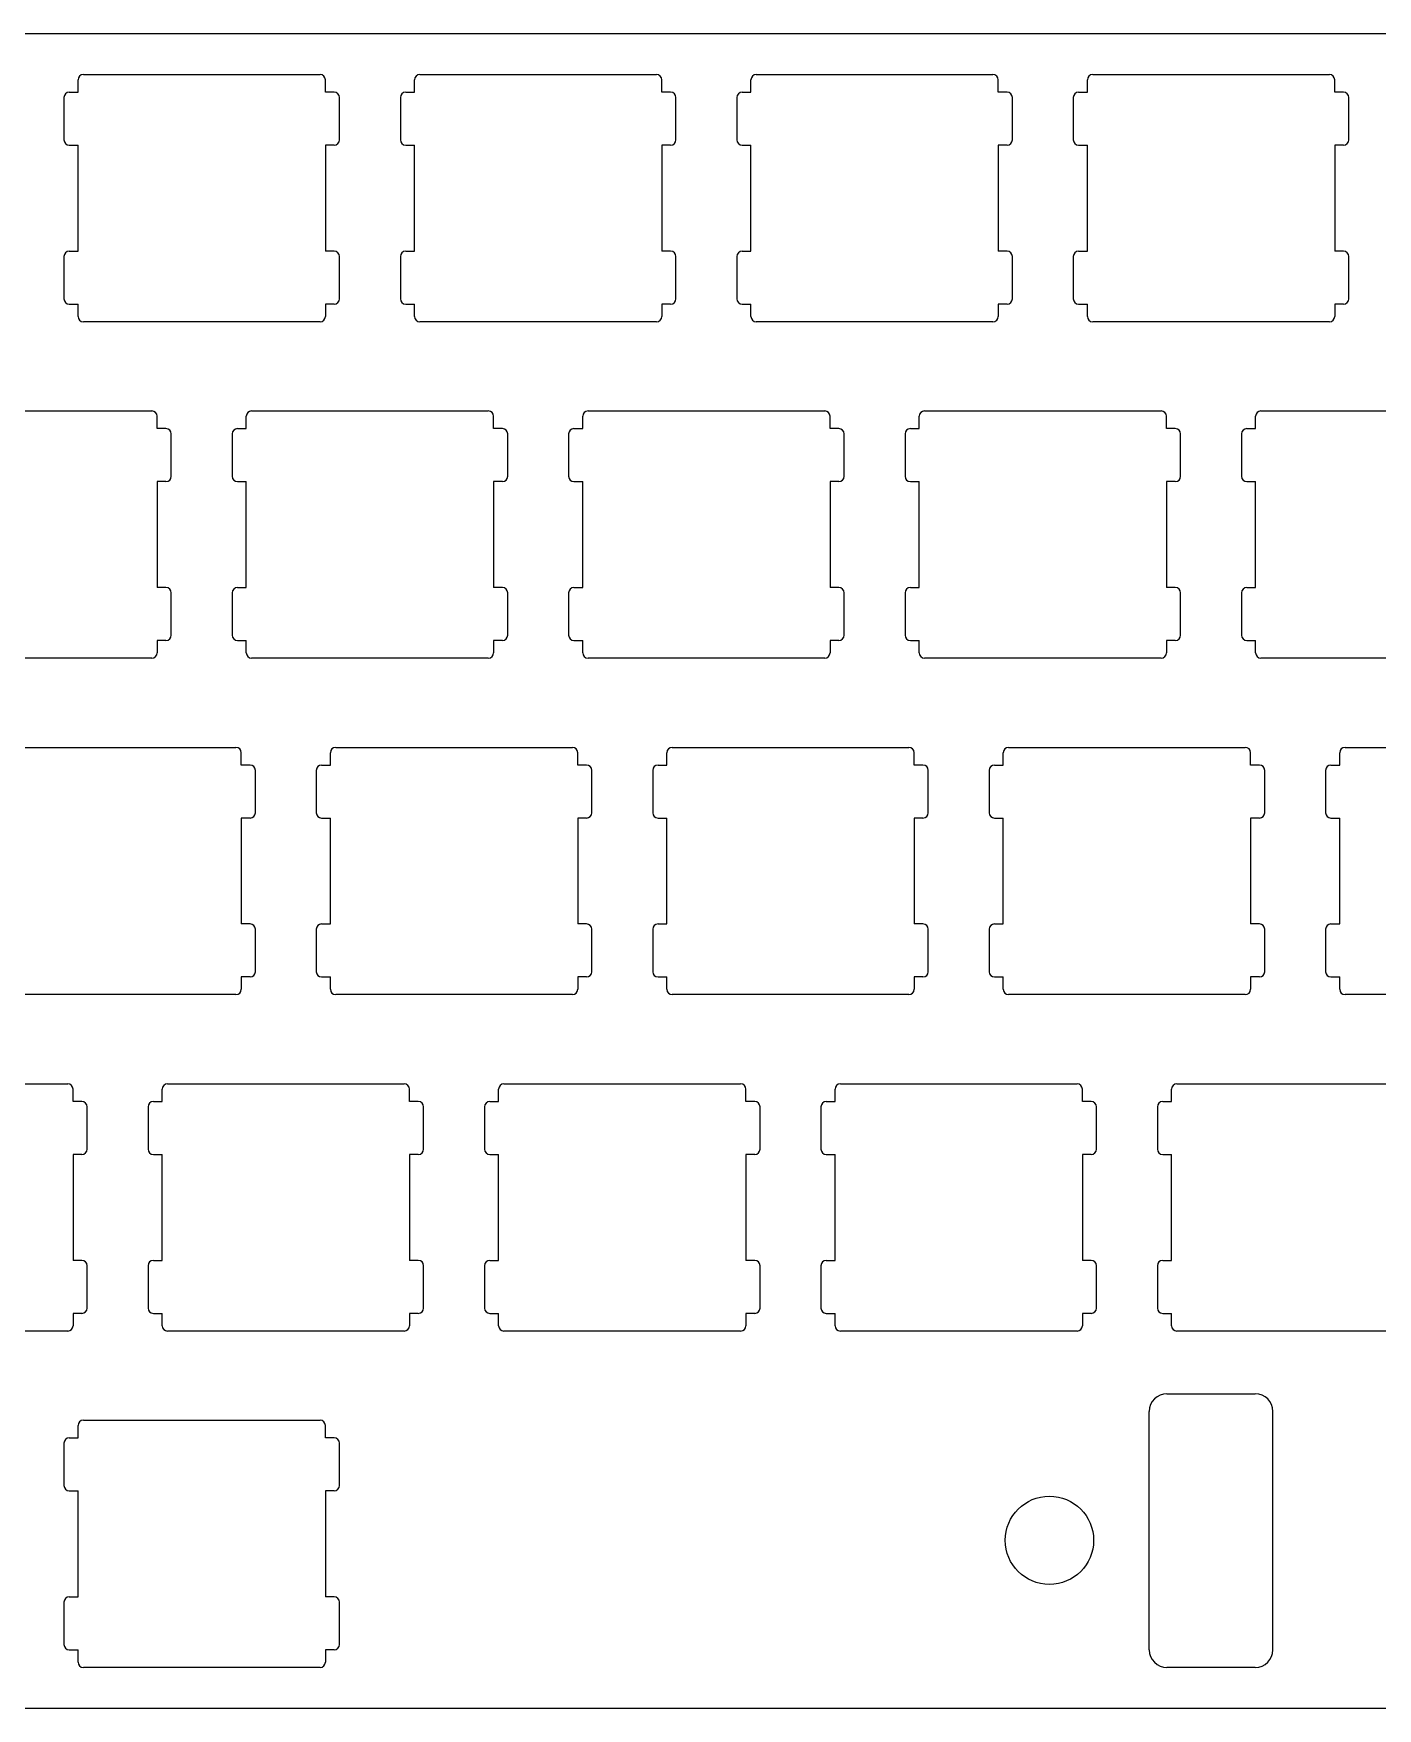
# Model space of a CAD drawing. Header units: inches. Extents: x 6 to 291, y -153 to -58.
# Drawn here: x 138.8 to 214.9, y -152.7 to -57.8 of the extents above; entities that cross this region are included whole.
import ezdxf

# ---------------------------------------------------------------- set-up
doc = ezdxf.new("R2010")
doc.units = ezdxf.units.IN
doc.header["$MEASUREMENT"] = 0
doc.layers.add('Layer 1', color=7, linetype='Continuous')

msp = doc.modelspace()

# ---------------------------------------------------------------- linework, layer by layer
at = {"layer": 'Layer 1', "color": 7, "lineweight": 25}
for points in [[(7.668, -57.802), (289.018, -57.802)], [(141.343, -61.127), (141.343, -60.427)], [(141.643, -60.127), (155.043, -60.127)], [(155.343, -61.127), (155.343, -60.427)], [(160.393, -61.127), (160.393, -60.427)], [(160.693, -60.127), (174.093, -60.127)], [(174.393, -61.127), (174.393, -60.427)], [(179.443, -61.127), (179.443, -60.427)], [(179.743, -60.127), (193.143, -60.127)], [(193.443, -61.127), (193.443, -60.427)], [(198.493, -61.127), (198.493, -60.427)], [(198.793, -60.127), (212.193, -60.127)], [(212.493, -61.127), (212.493, -60.427)], [(140.543, -61.427), (140.543, -63.827)], [(140.843, -61.127), (141.343, -61.127)], [(155.843, -61.127), (155.343, -61.127)], [(156.143, -63.827), (156.143, -61.427)], [(159.593, -61.427), (159.593, -63.827)], [(159.893, -61.127), (160.393, -61.127)], [(174.893, -61.127), (174.393, -61.127)], [(175.193, -63.827), (175.193, -61.427)], [(178.643, -61.427), (178.643, -63.827)], [(178.943, -61.127), (179.443, -61.127)], [(193.943, -61.127), (193.443, -61.127)], [(194.243, -63.827), (194.243, -61.427)], [(197.693, -61.427), (197.693, -63.827)], [(197.993, -61.127), (198.493, -61.127)], [(212.993, -61.127), (212.493, -61.127)], [(213.293, -63.827), (213.293, -61.427)], [(140.843, -64.127), (141.343, -64.127)], [(141.343, -70.127), (141.343, -64.127)], [(155.343, -64.127), (155.343, -70.127)], [(155.843, -64.127), (155.343, -64.127)], [(159.893, -64.127), (160.393, -64.127)], [(160.393, -70.127), (160.393, -64.127)], [(174.393, -64.127), (174.393, -70.127)], [(174.893, -64.127), (174.393, -64.127)], [(178.943, -64.127), (179.443, -64.127)], [(179.443, -70.127), (179.443, -64.127)], [(193.443, -64.127), (193.443, -70.127)], [(193.943, -64.127), (193.443, -64.127)], [(197.993, -64.127), (198.493, -64.127)], [(198.493, -70.127), (198.493, -64.127)], [(212.493, -64.127), (212.493, -70.127)], [(212.993, -64.127), (212.493, -64.127)], [(140.843, -70.127), (141.343, -70.127)], [(155.843, -70.127), (155.343, -70.127)], [(159.893, -70.127), (160.393, -70.127)], [(174.893, -70.127), (174.393, -70.127)], [(178.943, -70.127), (179.443, -70.127)], [(193.943, -70.127), (193.443, -70.127)], [(197.993, -70.127), (198.493, -70.127)], [(212.993, -70.127), (212.493, -70.127)], [(140.543, -70.427), (140.543, -72.827)], [(156.143, -72.827), (156.143, -70.427)], [(159.593, -70.427), (159.593, -72.827)], [(175.193, -72.827), (175.193, -70.427)], [(178.643, -70.427), (178.643, -72.827)], [(194.243, -72.827), (194.243, -70.427)], [(197.693, -70.427), (197.693, -72.827)], [(213.293, -72.827), (213.293, -70.427)], [(140.843, -73.127), (141.343, -73.127)], [(141.343, -73.827), (141.343, -73.127)], [(155.343, -73.127), (155.343, -73.827)], [(155.843, -73.127), (155.343, -73.127)], [(159.893, -73.127), (160.393, -73.127)], [(160.393, -73.827), (160.393, -73.127)], [(174.393, -73.127), (174.393, -73.827)], [(174.893, -73.127), (174.393, -73.127)], [(178.943, -73.127), (179.443, -73.127)], [(179.443, -73.827), (179.443, -73.127)], [(193.443, -73.127), (193.443, -73.827)], [(193.943, -73.127), (193.443, -73.127)], [(197.993, -73.127), (198.493, -73.127)], [(198.493, -73.827), (198.493, -73.127)], [(212.493, -73.127), (212.493, -73.827)], [(212.993, -73.127), (212.493, -73.127)], [(155.043, -74.127), (141.643, -74.127)], [(174.093, -74.127), (160.693, -74.127)], [(193.143, -74.127), (179.743, -74.127)], [(212.193, -74.127), (198.793, -74.127)], [(132.118, -79.177), (145.518, -79.177)], [(145.818, -80.177), (145.818, -79.477)], [(150.868, -80.177), (150.868, -79.477)], [(151.168, -79.177), (164.568, -79.177)], [(164.868, -80.177), (164.868, -79.477)], [(169.918, -80.177), (169.918, -79.477)], [(170.218, -79.177), (183.618, -79.177)], [(183.918, -80.177), (183.918, -79.477)], [(188.968, -80.177), (188.968, -79.477)], [(189.268, -79.177), (202.668, -79.177)], [(202.968, -80.177), (202.968, -79.477)], [(208.018, -80.177), (208.018, -79.477)], [(208.318, -79.177), (221.718, -79.177)], [(146.318, -80.177), (145.818, -80.177)], [(146.618, -82.877), (146.618, -80.477)], [(150.068, -80.477), (150.068, -82.877)], [(150.368, -80.177), (150.868, -80.177)], [(165.368, -80.177), (164.868, -80.177)], [(165.668, -82.877), (165.668, -80.477)], [(169.118, -80.477), (169.118, -82.877)], [(169.418, -80.177), (169.918, -80.177)], [(184.418, -80.177), (183.918, -80.177)], [(184.718, -82.877), (184.718, -80.477)], [(188.168, -80.477), (188.168, -82.877)], [(188.468, -80.177), (188.968, -80.177)], [(203.468, -80.177), (202.968, -80.177)], [(203.768, -82.877), (203.768, -80.477)], [(207.218, -80.477), (207.218, -82.877)], [(207.518, -80.177), (208.018, -80.177)], [(145.818, -83.177), (145.818, -89.177)], [(146.318, -83.177), (145.818, -83.177)], [(150.368, -83.177), (150.868, -83.177)], [(150.868, -89.177), (150.868, -83.177)], [(164.868, -83.177), (164.868, -89.177)], [(165.368, -83.177), (164.868, -83.177)], [(169.418, -83.177), (169.918, -83.177)], [(169.918, -89.177), (169.918, -83.177)], [(183.918, -83.177), (183.918, -89.177)], [(184.418, -83.177), (183.918, -83.177)], [(188.468, -83.177), (188.968, -83.177)], [(188.968, -89.177), (188.968, -83.177)], [(202.968, -83.177), (202.968, -89.177)], [(203.468, -83.177), (202.968, -83.177)], [(207.518, -83.177), (208.018, -83.177)], [(208.018, -89.177), (208.018, -83.177)], [(146.318, -89.177), (145.818, -89.177)], [(146.618, -91.877), (146.618, -89.477)], [(150.068, -89.477), (150.068, -91.877)], [(150.368, -89.177), (150.868, -89.177)], [(165.368, -89.177), (164.868, -89.177)], [(165.668, -91.877), (165.668, -89.477)], [(169.118, -89.477), (169.118, -91.877)], [(169.418, -89.177), (169.918, -89.177)], [(184.418, -89.177), (183.918, -89.177)], [(184.718, -91.877), (184.718, -89.477)], [(188.168, -89.477), (188.168, -91.877)], [(188.468, -89.177), (188.968, -89.177)], [(203.468, -89.177), (202.968, -89.177)], [(203.768, -91.877), (203.768, -89.477)], [(207.218, -89.477), (207.218, -91.877)], [(207.518, -89.177), (208.018, -89.177)], [(145.818, -92.177), (145.818, -92.877)], [(146.318, -92.177), (145.818, -92.177)], [(150.368, -92.177), (150.868, -92.177)], [(150.868, -92.877), (150.868, -92.177)], [(164.868, -92.177), (164.868, -92.877)], [(165.368, -92.177), (164.868, -92.177)], [(169.418, -92.177), (169.918, -92.177)], [(169.918, -92.877), (169.918, -92.177)], [(183.918, -92.177), (183.918, -92.877)], [(184.418, -92.177), (183.918, -92.177)], [(188.468, -92.177), (188.968, -92.177)], [(188.968, -92.877), (188.968, -92.177)], [(202.968, -92.177), (202.968, -92.877)], [(203.468, -92.177), (202.968, -92.177)], [(207.518, -92.177), (208.018, -92.177)], [(208.018, -92.877), (208.018, -92.177)], [(145.518, -93.177), (132.118, -93.177)], [(164.568, -93.177), (151.168, -93.177)], [(183.618, -93.177), (170.218, -93.177)], [(202.668, -93.177), (189.268, -93.177)], [(221.718, -93.177), (208.318, -93.177)], [(136.881, -98.227), (150.281, -98.227)], [(150.581, -99.227), (150.581, -98.527)], [(155.63, -99.227), (155.63, -98.527)], [(155.931, -98.227), (169.331, -98.227)], [(169.631, -99.227), (169.631, -98.527)], [(174.68, -99.227), (174.68, -98.527)], [(174.981, -98.227), (188.381, -98.227)], [(188.681, -99.227), (188.681, -98.527)], [(193.73, -99.227), (193.73, -98.527)], [(194.031, -98.227), (207.431, -98.227)], [(207.731, -99.227), (207.731, -98.527)], [(212.78, -99.227), (212.78, -98.527)], [(213.081, -98.227), (226.481, -98.227)], [(151.081, -99.227), (150.581, -99.227)], [(151.381, -101.927), (151.381, -99.527)], [(154.831, -99.527), (154.831, -101.927)], [(155.131, -99.227), (155.63, -99.227)], [(170.131, -99.227), (169.631, -99.227)], [(170.431, -101.927), (170.431, -99.527)], [(173.881, -99.527), (173.881, -101.927)], [(174.181, -99.227), (174.68, -99.227)], [(189.181, -99.227), (188.681, -99.227)], [(189.481, -101.927), (189.481, -99.527)], [(192.931, -99.527), (192.931, -101.927)], [(193.231, -99.227), (193.73, -99.227)], [(208.231, -99.227), (207.731, -99.227)], [(208.531, -101.927), (208.531, -99.527)], [(211.981, -99.527), (211.981, -101.927)], [(212.281, -99.227), (212.78, -99.227)], [(150.581, -102.227), (150.581, -108.227)], [(151.081, -102.227), (150.581, -102.227)], [(155.131, -102.227), (155.63, -102.227)], [(155.63, -108.227), (155.63, -102.227)], [(169.631, -102.227), (169.631, -108.227)], [(170.131, -102.227), (169.631, -102.227)], [(174.181, -102.227), (174.68, -102.227)], [(174.68, -108.227), (174.68, -102.227)], [(188.681, -102.227), (188.681, -108.227)], [(189.181, -102.227), (188.681, -102.227)], [(193.231, -102.227), (193.73, -102.227)], [(193.73, -108.227), (193.73, -102.227)], [(207.731, -102.227), (207.731, -108.227)], [(208.231, -102.227), (207.731, -102.227)], [(212.281, -102.227), (212.78, -102.227)], [(212.78, -108.227), (212.78, -102.227)], [(151.081, -108.227), (150.581, -108.227)], [(151.381, -110.927), (151.381, -108.527)], [(154.831, -108.527), (154.831, -110.927)], [(155.131, -108.227), (155.63, -108.227)], [(170.131, -108.227), (169.631, -108.227)], [(170.431, -110.927), (170.431, -108.527)], [(173.881, -108.527), (173.881, -110.927)], [(174.181, -108.227), (174.68, -108.227)], [(189.181, -108.227), (188.681, -108.227)], [(189.481, -110.927), (189.481, -108.527)], [(192.931, -108.527), (192.931, -110.927)], [(193.231, -108.227), (193.73, -108.227)], [(208.231, -108.227), (207.731, -108.227)], [(208.531, -110.927), (208.531, -108.527)], [(211.981, -108.527), (211.981, -110.927)], [(212.281, -108.227), (212.78, -108.227)], [(150.581, -111.227), (150.581, -111.927)], [(151.081, -111.227), (150.581, -111.227)], [(155.131, -111.227), (155.63, -111.227)], [(155.63, -111.927), (155.63, -111.227)], [(169.631, -111.227), (169.631, -111.927)], [(170.131, -111.227), (169.631, -111.227)], [(174.181, -111.227), (174.68, -111.227)], [(174.68, -111.927), (174.68, -111.227)], [(188.681, -111.227), (188.681, -111.927)], [(189.181, -111.227), (188.681, -111.227)], [(193.231, -111.227), (193.73, -111.227)], [(193.73, -111.927), (193.73, -111.227)], [(207.731, -111.227), (207.731, -111.927)], [(208.231, -111.227), (207.731, -111.227)], [(212.281, -111.227), (212.78, -111.227)], [(212.78, -111.927), (212.78, -111.227)], [(150.281, -112.227), (136.881, -112.227)], [(169.331, -112.227), (155.931, -112.227)], [(188.381, -112.227), (174.981, -112.227)], [(207.431, -112.227), (194.031, -112.227)], [(226.481, -112.227), (213.081, -112.227)], [(127.356, -117.277), (140.756, -117.277)], [(141.056, -118.277), (141.056, -117.577)], [(146.105, -118.277), (146.105, -117.577)], [(146.406, -117.277), (159.806, -117.277)], [(160.106, -118.277), (160.106, -117.577)], [(165.155, -118.277), (165.155, -117.577)], [(165.456, -117.277), (178.856, -117.277)], [(179.156, -118.277), (179.156, -117.577)], [(184.205, -118.277), (184.205, -117.577)], [(184.506, -117.277), (197.906, -117.277)], [(198.206, -118.277), (198.206, -117.577)], [(203.255, -118.277), (203.255, -117.577)], [(203.556, -117.277), (216.956, -117.277)], [(141.556, -118.277), (141.056, -118.277)], [(145.606, -118.277), (146.105, -118.277)], [(160.606, -118.277), (160.106, -118.277)], [(164.656, -118.277), (165.155, -118.277)], [(179.656, -118.277), (179.156, -118.277)], [(183.706, -118.277), (184.205, -118.277)], [(198.706, -118.277), (198.206, -118.277)], [(202.756, -118.277), (203.255, -118.277)], [(141.856, -120.977), (141.856, -118.577)], [(145.306, -118.577), (145.306, -120.977)], [(160.906, -120.977), (160.906, -118.577)], [(164.356, -118.577), (164.356, -120.977)], [(179.956, -120.977), (179.956, -118.577)], [(183.406, -118.577), (183.406, -120.977)], [(199.006, -120.977), (199.006, -118.577)], [(202.456, -118.577), (202.456, -120.977)], [(141.056, -121.277), (141.056, -127.277)], [(141.556, -121.277), (141.056, -121.277)], [(145.606, -121.277), (146.105, -121.277)], [(146.105, -127.277), (146.105, -121.277)], [(160.106, -121.277), (160.106, -127.277)], [(160.606, -121.277), (160.106, -121.277)], [(164.656, -121.277), (165.155, -121.277)], [(165.155, -127.277), (165.155, -121.277)], [(179.156, -121.277), (179.156, -127.277)], [(179.656, -121.277), (179.156, -121.277)], [(183.706, -121.277), (184.205, -121.277)], [(184.205, -127.277), (184.205, -121.277)], [(198.206, -121.277), (198.206, -127.277)], [(198.706, -121.277), (198.206, -121.277)], [(202.756, -121.277), (203.255, -121.277)], [(203.255, -127.277), (203.255, -121.277)], [(141.556, -127.277), (141.056, -127.277)], [(141.856, -129.977), (141.856, -127.577)], [(145.306, -127.577), (145.306, -129.977)], [(145.606, -127.277), (146.105, -127.277)], [(160.606, -127.277), (160.106, -127.277)], [(160.906, -129.977), (160.906, -127.577)], [(164.356, -127.577), (164.356, -129.977)], [(164.656, -127.277), (165.155, -127.277)], [(179.656, -127.277), (179.156, -127.277)], [(179.956, -129.977), (179.956, -127.577)], [(183.406, -127.577), (183.406, -129.977)], [(183.706, -127.277), (184.205, -127.277)], [(198.706, -127.277), (198.206, -127.277)], [(199.006, -129.977), (199.006, -127.577)], [(202.456, -127.577), (202.456, -129.977)], [(202.756, -127.277), (203.255, -127.277)], [(141.056, -130.277), (141.056, -130.977)], [(141.556, -130.277), (141.056, -130.277)], [(145.606, -130.277), (146.105, -130.277)], [(146.105, -130.977), (146.105, -130.277)], [(160.106, -130.277), (160.106, -130.977)], [(160.606, -130.277), (160.106, -130.277)], [(164.656, -130.277), (165.155, -130.277)], [(165.155, -130.977), (165.155, -130.277)], [(179.156, -130.277), (179.156, -130.977)], [(179.656, -130.277), (179.156, -130.277)], [(183.706, -130.277), (184.205, -130.277)], [(184.205, -130.977), (184.205, -130.277)], [(198.206, -130.277), (198.206, -130.977)], [(198.706, -130.277), (198.206, -130.277)], [(202.756, -130.277), (203.255, -130.277)], [(203.255, -130.977), (203.255, -130.277)], [(140.756, -131.277), (127.356, -131.277)], [(159.806, -131.277), (146.406, -131.277)], [(178.856, -131.277), (165.456, -131.277)], [(197.906, -131.277), (184.506, -131.277)], [(216.956, -131.277), (203.556, -131.277)], [(202.993, -134.827), (207.993, -134.827)], [(141.643, -136.327), (155.043, -136.327)], [(201.993, -149.327), (201.993, -135.827)], [(208.993, -149.327), (208.993, -135.827)], [(140.843, -137.327), (141.343, -137.327)], [(141.343, -137.327), (141.343, -136.627)], [(155.343, -137.327), (155.343, -136.627)], [(155.843, -137.327), (155.343, -137.327)], [(140.543, -137.627), (140.543, -140.027)], [(156.143, -140.027), (156.143, -137.627)], [(140.843, -140.327), (141.343, -140.327)], [(141.343, -146.327), (141.343, -140.327)], [(155.343, -140.327), (155.343, -146.327)], [(155.843, -140.327), (155.343, -140.327)], [(140.543, -146.627), (140.543, -149.027)], [(140.843, -146.327), (141.343, -146.327)], [(155.843, -146.327), (155.343, -146.327)], [(156.143, -149.027), (156.143, -146.627)], [(140.843, -149.327), (141.343, -149.327)], [(141.343, -150.027), (141.343, -149.327)], [(155.343, -149.327), (155.343, -150.027)], [(155.843, -149.327), (155.343, -149.327)], [(155.043, -150.327), (141.643, -150.327)], [(207.993, -150.327), (202.993, -150.327)], [(289.018, -152.651), (7.668, -152.651)]]:
    msp.add_lwpolyline(points, dxfattribs=at)
for points in [[(141.643, -60.127), (141.477, -60.127), (141.343, -60.261), (141.343, -60.427)], [(155.343, -60.427), (155.343, -60.261), (155.209, -60.127), (155.043, -60.127)], [(160.693, -60.127), (160.527, -60.127), (160.393, -60.261), (160.393, -60.427)], [(174.393, -60.427), (174.393, -60.261), (174.259, -60.127), (174.093, -60.127)], [(179.743, -60.127), (179.577, -60.127), (179.443, -60.261), (179.443, -60.427)], [(193.443, -60.427), (193.443, -60.261), (193.309, -60.127), (193.143, -60.127)], [(198.793, -60.127), (198.627, -60.127), (198.493, -60.261), (198.493, -60.427)], [(212.493, -60.427), (212.493, -60.261), (212.359, -60.127), (212.193, -60.127)], [(140.843, -61.127), (140.677, -61.127), (140.543, -61.261), (140.543, -61.427)], [(140.843, -61.127), (140.677, -61.127), (140.543, -61.261), (140.543, -61.427)], [(156.143, -61.427), (156.143, -61.261), (156.009, -61.127), (155.843, -61.127)], [(159.893, -61.127), (159.727, -61.127), (159.593, -61.261), (159.593, -61.427)], [(159.893, -61.127), (159.727, -61.127), (159.593, -61.261), (159.593, -61.427)], [(175.193, -61.427), (175.193, -61.261), (175.059, -61.127), (174.893, -61.127)], [(178.943, -61.127), (178.777, -61.127), (178.643, -61.261), (178.643, -61.427)], [(178.943, -61.127), (178.777, -61.127), (178.643, -61.261), (178.643, -61.427)], [(194.243, -61.427), (194.243, -61.261), (194.109, -61.127), (193.943, -61.127)], [(197.993, -61.127), (197.827, -61.127), (197.693, -61.261), (197.693, -61.427)], [(197.993, -61.127), (197.827, -61.127), (197.693, -61.261), (197.693, -61.427)], [(213.293, -61.427), (213.293, -61.261), (213.159, -61.127), (212.993, -61.127)], [(140.543, -63.827), (140.543, -63.992), (140.677, -64.127), (140.843, -64.127)], [(155.843, -64.127), (156.009, -64.127), (156.143, -63.992), (156.143, -63.827)], [(159.593, -63.827), (159.593, -63.992), (159.727, -64.127), (159.893, -64.127)], [(174.893, -64.127), (175.059, -64.127), (175.193, -63.992), (175.193, -63.827)], [(178.643, -63.827), (178.643, -63.992), (178.777, -64.127), (178.943, -64.127)], [(193.943, -64.127), (194.109, -64.127), (194.243, -63.992), (194.243, -63.827)], [(197.693, -63.827), (197.693, -63.992), (197.827, -64.127), (197.993, -64.127)], [(212.993, -64.127), (213.159, -64.127), (213.293, -63.992), (213.293, -63.827)], [(140.843, -70.127), (140.677, -70.127), (140.543, -70.261), (140.543, -70.427)], [(156.143, -70.427), (156.143, -70.261), (156.009, -70.127), (155.843, -70.127)], [(159.893, -70.127), (159.727, -70.127), (159.593, -70.261), (159.593, -70.427)], [(175.193, -70.427), (175.193, -70.261), (175.059, -70.127), (174.893, -70.127)], [(178.943, -70.127), (178.777, -70.127), (178.643, -70.261), (178.643, -70.427)], [(194.243, -70.427), (194.243, -70.261), (194.109, -70.127), (193.943, -70.127)], [(197.993, -70.127), (197.827, -70.127), (197.693, -70.261), (197.693, -70.427)], [(213.293, -70.427), (213.293, -70.261), (213.159, -70.127), (212.993, -70.127)], [(140.543, -72.827), (140.543, -72.992), (140.677, -73.127), (140.843, -73.127)], [(155.843, -73.127), (156.009, -73.127), (156.143, -72.992), (156.143, -72.827)], [(159.593, -72.827), (159.593, -72.992), (159.727, -73.127), (159.893, -73.127)], [(174.893, -73.127), (175.059, -73.127), (175.193, -72.992), (175.193, -72.827)], [(178.643, -72.827), (178.643, -72.992), (178.777, -73.127), (178.943, -73.127)], [(193.943, -73.127), (194.109, -73.127), (194.243, -72.992), (194.243, -72.827)], [(197.693, -72.827), (197.693, -72.992), (197.827, -73.127), (197.993, -73.127)], [(212.993, -73.127), (213.159, -73.127), (213.293, -72.992), (213.293, -72.827)], [(141.343, -73.827), (141.343, -73.992), (141.477, -74.127), (141.643, -74.127)], [(155.043, -74.127), (155.209, -74.127), (155.343, -73.992), (155.343, -73.827)], [(160.393, -73.827), (160.393, -73.992), (160.527, -74.127), (160.693, -74.127)], [(174.093, -74.127), (174.259, -74.127), (174.393, -73.992), (174.393, -73.827)], [(179.443, -73.827), (179.443, -73.992), (179.577, -74.127), (179.743, -74.127)], [(193.143, -74.127), (193.309, -74.127), (193.443, -73.992), (193.443, -73.827)], [(198.493, -73.827), (198.493, -73.992), (198.627, -74.127), (198.793, -74.127)], [(212.193, -74.127), (212.359, -74.127), (212.493, -73.992), (212.493, -73.827)], [(145.818, -79.477), (145.818, -79.311), (145.684, -79.177), (145.518, -79.177)], [(151.168, -79.177), (151.002, -79.177), (150.868, -79.311), (150.868, -79.477)], [(164.868, -79.477), (164.868, -79.311), (164.734, -79.177), (164.568, -79.177)], [(170.218, -79.177), (170.052, -79.177), (169.918, -79.311), (169.918, -79.477)], [(183.918, -79.477), (183.918, -79.311), (183.784, -79.177), (183.618, -79.177)], [(189.268, -79.177), (189.102, -79.177), (188.968, -79.311), (188.968, -79.477)], [(202.968, -79.477), (202.968, -79.311), (202.834, -79.177), (202.668, -79.177)], [(208.318, -79.177), (208.152, -79.177), (208.018, -79.311), (208.018, -79.477)], [(146.618, -80.477), (146.618, -80.311), (146.484, -80.177), (146.318, -80.177)], [(150.368, -80.177), (150.202, -80.177), (150.068, -80.311), (150.068, -80.477)], [(150.368, -80.177), (150.202, -80.177), (150.068, -80.311), (150.068, -80.477)], [(165.668, -80.477), (165.668, -80.311), (165.534, -80.177), (165.368, -80.177)], [(169.418, -80.177), (169.252, -80.177), (169.118, -80.311), (169.118, -80.477)], [(169.418, -80.177), (169.252, -80.177), (169.118, -80.311), (169.118, -80.477)], [(184.718, -80.477), (184.718, -80.311), (184.584, -80.177), (184.418, -80.177)], [(188.468, -80.177), (188.302, -80.177), (188.168, -80.311), (188.168, -80.477)], [(188.468, -80.177), (188.302, -80.177), (188.168, -80.311), (188.168, -80.477)], [(203.768, -80.477), (203.768, -80.311), (203.634, -80.177), (203.468, -80.177)], [(207.518, -80.177), (207.352, -80.177), (207.218, -80.311), (207.218, -80.477)], [(207.518, -80.177), (207.352, -80.177), (207.218, -80.311), (207.218, -80.477)], [(146.318, -83.177), (146.484, -83.177), (146.618, -83.042), (146.618, -82.877)], [(150.068, -82.877), (150.068, -83.042), (150.202, -83.177), (150.368, -83.177)], [(165.368, -83.177), (165.534, -83.177), (165.668, -83.042), (165.668, -82.877)], [(169.118, -82.877), (169.118, -83.042), (169.252, -83.177), (169.418, -83.177)], [(184.418, -83.177), (184.584, -83.177), (184.718, -83.042), (184.718, -82.877)], [(188.168, -82.877), (188.168, -83.042), (188.302, -83.177), (188.468, -83.177)], [(203.468, -83.177), (203.634, -83.177), (203.768, -83.042), (203.768, -82.877)], [(207.218, -82.877), (207.218, -83.042), (207.352, -83.177), (207.518, -83.177)], [(146.618, -89.477), (146.618, -89.311), (146.484, -89.177), (146.318, -89.177)], [(150.368, -89.177), (150.202, -89.177), (150.068, -89.311), (150.068, -89.477)], [(165.668, -89.477), (165.668, -89.311), (165.534, -89.177), (165.368, -89.177)], [(169.418, -89.177), (169.252, -89.177), (169.118, -89.311), (169.118, -89.477)], [(184.718, -89.477), (184.718, -89.311), (184.584, -89.177), (184.418, -89.177)], [(188.468, -89.177), (188.302, -89.177), (188.168, -89.311), (188.168, -89.477)], [(203.768, -89.477), (203.768, -89.311), (203.634, -89.177), (203.468, -89.177)], [(207.518, -89.177), (207.352, -89.177), (207.218, -89.311), (207.218, -89.477)], [(146.318, -92.177), (146.484, -92.177), (146.618, -92.042), (146.618, -91.877)], [(150.068, -91.877), (150.068, -92.042), (150.202, -92.177), (150.368, -92.177)], [(165.368, -92.177), (165.534, -92.177), (165.668, -92.042), (165.668, -91.877)], [(169.118, -91.877), (169.118, -92.042), (169.252, -92.177), (169.418, -92.177)], [(184.418, -92.177), (184.584, -92.177), (184.718, -92.042), (184.718, -91.877)], [(188.168, -91.877), (188.168, -92.042), (188.302, -92.177), (188.468, -92.177)], [(203.468, -92.177), (203.634, -92.177), (203.768, -92.042), (203.768, -91.877)], [(207.218, -91.877), (207.218, -92.042), (207.352, -92.177), (207.518, -92.177)], [(145.518, -93.177), (145.684, -93.177), (145.818, -93.042), (145.818, -92.877)], [(150.868, -92.877), (150.868, -93.042), (151.002, -93.177), (151.168, -93.177)], [(164.568, -93.177), (164.734, -93.177), (164.868, -93.042), (164.868, -92.877)], [(169.918, -92.877), (169.918, -93.042), (170.052, -93.177), (170.218, -93.177)], [(183.618, -93.177), (183.784, -93.177), (183.918, -93.042), (183.918, -92.877)], [(188.968, -92.877), (188.968, -93.042), (189.102, -93.177), (189.268, -93.177)], [(202.668, -93.177), (202.834, -93.177), (202.968, -93.042), (202.968, -92.877)], [(208.018, -92.877), (208.018, -93.042), (208.152, -93.177), (208.318, -93.177)], [(150.581, -98.527), (150.581, -98.361), (150.446, -98.227), (150.281, -98.227)], [(155.931, -98.227), (155.765, -98.227), (155.63, -98.361), (155.63, -98.527)], [(169.631, -98.527), (169.631, -98.361), (169.496, -98.227), (169.331, -98.227)], [(174.981, -98.227), (174.815, -98.227), (174.68, -98.361), (174.68, -98.527)], [(188.681, -98.527), (188.681, -98.361), (188.546, -98.227), (188.381, -98.227)], [(194.031, -98.227), (193.865, -98.227), (193.73, -98.361), (193.73, -98.527)], [(207.731, -98.527), (207.731, -98.361), (207.596, -98.227), (207.431, -98.227)], [(213.081, -98.227), (212.915, -98.227), (212.78, -98.361), (212.78, -98.527)], [(151.381, -99.527), (151.381, -99.361), (151.246, -99.227), (151.081, -99.227)], [(155.131, -99.227), (154.965, -99.227), (154.831, -99.361), (154.831, -99.527)], [(155.131, -99.227), (154.965, -99.227), (154.831, -99.361), (154.831, -99.527)], [(170.431, -99.527), (170.431, -99.361), (170.296, -99.227), (170.131, -99.227)], [(174.181, -99.227), (174.015, -99.227), (173.881, -99.361), (173.881, -99.527)], [(174.181, -99.227), (174.015, -99.227), (173.881, -99.361), (173.881, -99.527)], [(189.481, -99.527), (189.481, -99.361), (189.346, -99.227), (189.181, -99.227)], [(193.231, -99.227), (193.065, -99.227), (192.931, -99.361), (192.931, -99.527)], [(193.231, -99.227), (193.065, -99.227), (192.931, -99.361), (192.931, -99.527)], [(208.531, -99.527), (208.531, -99.361), (208.396, -99.227), (208.231, -99.227)], [(212.281, -99.227), (212.115, -99.227), (211.981, -99.361), (211.981, -99.527)], [(212.281, -99.227), (212.115, -99.227), (211.981, -99.361), (211.981, -99.527)], [(151.081, -102.227), (151.246, -102.227), (151.381, -102.092), (151.381, -101.927)], [(154.831, -101.927), (154.831, -102.092), (154.965, -102.227), (155.131, -102.227)], [(170.131, -102.227), (170.296, -102.227), (170.431, -102.092), (170.431, -101.927)], [(173.881, -101.927), (173.881, -102.092), (174.015, -102.227), (174.181, -102.227)], [(189.181, -102.227), (189.346, -102.227), (189.481, -102.092), (189.481, -101.927)], [(192.931, -101.927), (192.931, -102.092), (193.065, -102.227), (193.231, -102.227)], [(208.231, -102.227), (208.396, -102.227), (208.531, -102.092), (208.531, -101.927)], [(211.981, -101.927), (211.981, -102.092), (212.115, -102.227), (212.281, -102.227)], [(151.381, -108.527), (151.381, -108.361), (151.246, -108.227), (151.081, -108.227)], [(155.131, -108.227), (154.965, -108.227), (154.831, -108.361), (154.831, -108.527)], [(170.431, -108.527), (170.431, -108.361), (170.296, -108.227), (170.131, -108.227)], [(174.181, -108.227), (174.015, -108.227), (173.881, -108.361), (173.881, -108.527)], [(189.481, -108.527), (189.481, -108.361), (189.346, -108.227), (189.181, -108.227)], [(193.231, -108.227), (193.065, -108.227), (192.931, -108.361), (192.931, -108.527)], [(208.531, -108.527), (208.531, -108.361), (208.396, -108.227), (208.231, -108.227)], [(212.281, -108.227), (212.115, -108.227), (211.981, -108.361), (211.981, -108.527)], [(151.081, -111.227), (151.246, -111.227), (151.381, -111.092), (151.381, -110.927)], [(154.831, -110.927), (154.831, -111.092), (154.965, -111.227), (155.131, -111.227)], [(170.131, -111.227), (170.296, -111.227), (170.431, -111.092), (170.431, -110.927)], [(173.881, -110.927), (173.881, -111.092), (174.015, -111.227), (174.181, -111.227)], [(189.181, -111.227), (189.346, -111.227), (189.481, -111.092), (189.481, -110.927)], [(192.931, -110.927), (192.931, -111.092), (193.065, -111.227), (193.231, -111.227)], [(208.231, -111.227), (208.396, -111.227), (208.531, -111.092), (208.531, -110.927)], [(211.981, -110.927), (211.981, -111.092), (212.115, -111.227), (212.281, -111.227)], [(150.281, -112.227), (150.446, -112.227), (150.581, -112.092), (150.581, -111.927)], [(155.63, -111.927), (155.63, -112.092), (155.765, -112.227), (155.931, -112.227)], [(169.331, -112.227), (169.496, -112.227), (169.631, -112.092), (169.631, -111.927)], [(174.68, -111.927), (174.68, -112.092), (174.815, -112.227), (174.981, -112.227)], [(188.381, -112.227), (188.546, -112.227), (188.681, -112.092), (188.681, -111.927)], [(193.73, -111.927), (193.73, -112.092), (193.865, -112.227), (194.031, -112.227)], [(207.431, -112.227), (207.596, -112.227), (207.731, -112.092), (207.731, -111.927)], [(212.78, -111.927), (212.78, -112.092), (212.915, -112.227), (213.081, -112.227)], [(141.056, -117.577), (141.056, -117.411), (140.921, -117.277), (140.756, -117.277)], [(146.406, -117.277), (146.24, -117.277), (146.105, -117.411), (146.105, -117.577)], [(160.106, -117.577), (160.106, -117.411), (159.971, -117.277), (159.806, -117.277)], [(165.456, -117.277), (165.29, -117.277), (165.155, -117.411), (165.155, -117.577)], [(179.156, -117.577), (179.156, -117.411), (179.021, -117.277), (178.856, -117.277)], [(184.506, -117.277), (184.34, -117.277), (184.205, -117.411), (184.205, -117.577)], [(198.206, -117.577), (198.206, -117.411), (198.071, -117.277), (197.906, -117.277)], [(203.556, -117.277), (203.39, -117.277), (203.255, -117.411), (203.255, -117.577)], [(141.856, -118.577), (141.856, -118.411), (141.721, -118.277), (141.556, -118.277)], [(145.606, -118.277), (145.44, -118.277), (145.306, -118.411), (145.306, -118.577)], [(145.606, -118.277), (145.44, -118.277), (145.306, -118.411), (145.306, -118.577)], [(160.906, -118.577), (160.906, -118.411), (160.771, -118.277), (160.606, -118.277)], [(164.656, -118.277), (164.49, -118.277), (164.356, -118.411), (164.356, -118.577)], [(164.656, -118.277), (164.49, -118.277), (164.356, -118.411), (164.356, -118.577)], [(179.956, -118.577), (179.956, -118.411), (179.821, -118.277), (179.656, -118.277)], [(183.706, -118.277), (183.54, -118.277), (183.406, -118.411), (183.406, -118.577)], [(183.706, -118.277), (183.54, -118.277), (183.406, -118.411), (183.406, -118.577)], [(199.006, -118.577), (199.006, -118.411), (198.871, -118.277), (198.706, -118.277)], [(202.756, -118.277), (202.59, -118.277), (202.456, -118.411), (202.456, -118.577)], [(202.756, -118.277), (202.59, -118.277), (202.456, -118.411), (202.456, -118.577)], [(141.556, -121.277), (141.721, -121.277), (141.856, -121.142), (141.856, -120.977)], [(145.306, -120.977), (145.306, -121.142), (145.44, -121.277), (145.606, -121.277)], [(160.606, -121.277), (160.771, -121.277), (160.906, -121.142), (160.906, -120.977)], [(164.356, -120.977), (164.356, -121.142), (164.49, -121.277), (164.656, -121.277)], [(179.656, -121.277), (179.821, -121.277), (179.956, -121.142), (179.956, -120.977)], [(183.406, -120.977), (183.406, -121.142), (183.54, -121.277), (183.706, -121.277)], [(198.706, -121.277), (198.871, -121.277), (199.006, -121.142), (199.006, -120.977)], [(202.456, -120.977), (202.456, -121.142), (202.59, -121.277), (202.756, -121.277)], [(141.856, -127.577), (141.856, -127.411), (141.721, -127.277), (141.556, -127.277)], [(145.606, -127.277), (145.44, -127.277), (145.306, -127.411), (145.306, -127.577)], [(160.906, -127.577), (160.906, -127.411), (160.771, -127.277), (160.606, -127.277)], [(164.656, -127.277), (164.49, -127.277), (164.356, -127.411), (164.356, -127.577)], [(179.956, -127.577), (179.956, -127.411), (179.821, -127.277), (179.656, -127.277)], [(183.706, -127.277), (183.54, -127.277), (183.406, -127.411), (183.406, -127.577)], [(199.006, -127.577), (199.006, -127.411), (198.871, -127.277), (198.706, -127.277)], [(202.756, -127.277), (202.59, -127.277), (202.456, -127.411), (202.456, -127.577)], [(141.556, -130.277), (141.721, -130.277), (141.856, -130.142), (141.856, -129.977)], [(145.306, -129.977), (145.306, -130.142), (145.44, -130.277), (145.606, -130.277)], [(160.606, -130.277), (160.771, -130.277), (160.906, -130.142), (160.906, -129.977)], [(164.356, -129.977), (164.356, -130.142), (164.49, -130.277), (164.656, -130.277)], [(179.656, -130.277), (179.821, -130.277), (179.956, -130.142), (179.956, -129.977)], [(183.406, -129.977), (183.406, -130.142), (183.54, -130.277), (183.706, -130.277)], [(198.706, -130.277), (198.871, -130.277), (199.006, -130.142), (199.006, -129.977)], [(202.456, -129.977), (202.456, -130.142), (202.59, -130.277), (202.756, -130.277)], [(140.756, -131.277), (140.921, -131.277), (141.056, -131.142), (141.056, -130.977)], [(146.105, -130.977), (146.105, -131.142), (146.24, -131.277), (146.406, -131.277)], [(159.806, -131.277), (159.971, -131.277), (160.106, -131.142), (160.106, -130.977)], [(165.155, -130.977), (165.155, -131.142), (165.29, -131.277), (165.456, -131.277)], [(178.856, -131.277), (179.021, -131.277), (179.156, -131.142), (179.156, -130.977)], [(184.205, -130.977), (184.205, -131.142), (184.34, -131.277), (184.506, -131.277)], [(197.906, -131.277), (198.071, -131.277), (198.206, -131.142), (198.206, -130.977)], [(203.255, -130.977), (203.255, -131.142), (203.39, -131.277), (203.556, -131.277)], [(202.993, -134.827), (202.441, -134.827), (201.993, -135.274), (201.993, -135.827)], [(208.993, -135.827), (208.993, -135.274), (208.545, -134.827), (207.993, -134.827)], [(141.643, -136.327), (141.477, -136.327), (141.343, -136.461), (141.343, -136.627)], [(155.343, -136.627), (155.343, -136.461), (155.209, -136.327), (155.043, -136.327)], [(140.843, -137.327), (140.677, -137.327), (140.543, -137.461), (140.543, -137.627)], [(140.843, -137.327), (140.677, -137.327), (140.543, -137.461), (140.543, -137.627)], [(156.143, -137.627), (156.143, -137.461), (156.009, -137.327), (155.843, -137.327)], [(140.543, -140.027), (140.543, -140.192), (140.677, -140.327), (140.843, -140.327)], [(155.843, -140.327), (156.009, -140.327), (156.143, -140.192), (156.143, -140.027)], [(140.843, -146.327), (140.677, -146.327), (140.543, -146.461), (140.543, -146.627)], [(156.143, -146.627), (156.143, -146.461), (156.009, -146.327), (155.843, -146.327)], [(140.543, -149.027), (140.543, -149.192), (140.677, -149.327), (140.843, -149.327)], [(155.843, -149.327), (156.009, -149.327), (156.143, -149.192), (156.143, -149.027)], [(201.993, -149.327), (201.993, -149.879), (202.441, -150.327), (202.993, -150.327)], [(207.993, -150.327), (208.545, -150.327), (208.993, -149.879), (208.993, -149.327)], [(141.343, -150.027), (141.343, -150.192), (141.477, -150.327), (141.643, -150.327)], [(155.043, -150.327), (155.209, -150.327), (155.343, -150.192), (155.343, -150.027)]]:
    msp.add_open_spline(points, degree=3, dxfattribs=at)
msp.add_open_spline([(198.844, -143.128), (198.844, -141.747), (197.725, -140.627), (196.344, -140.627), (194.963, -140.627), (193.844, -141.747), (193.844, -143.128), (193.844, -144.508), (194.963, -145.627), (196.344, -145.627), (197.725, -145.627), (198.844, -144.508), (198.844, -143.128), (198.844, -143.128), (198.844, -143.128), (198.844, -143.128)], degree=3, knots=[0, 0, 0, 0, 1, 1, 1, 2, 2, 2, 3, 3, 3, 4, 4, 4, 5, 5, 5, 5], dxfattribs=at)

doc.saveas('drawing.dxf')
